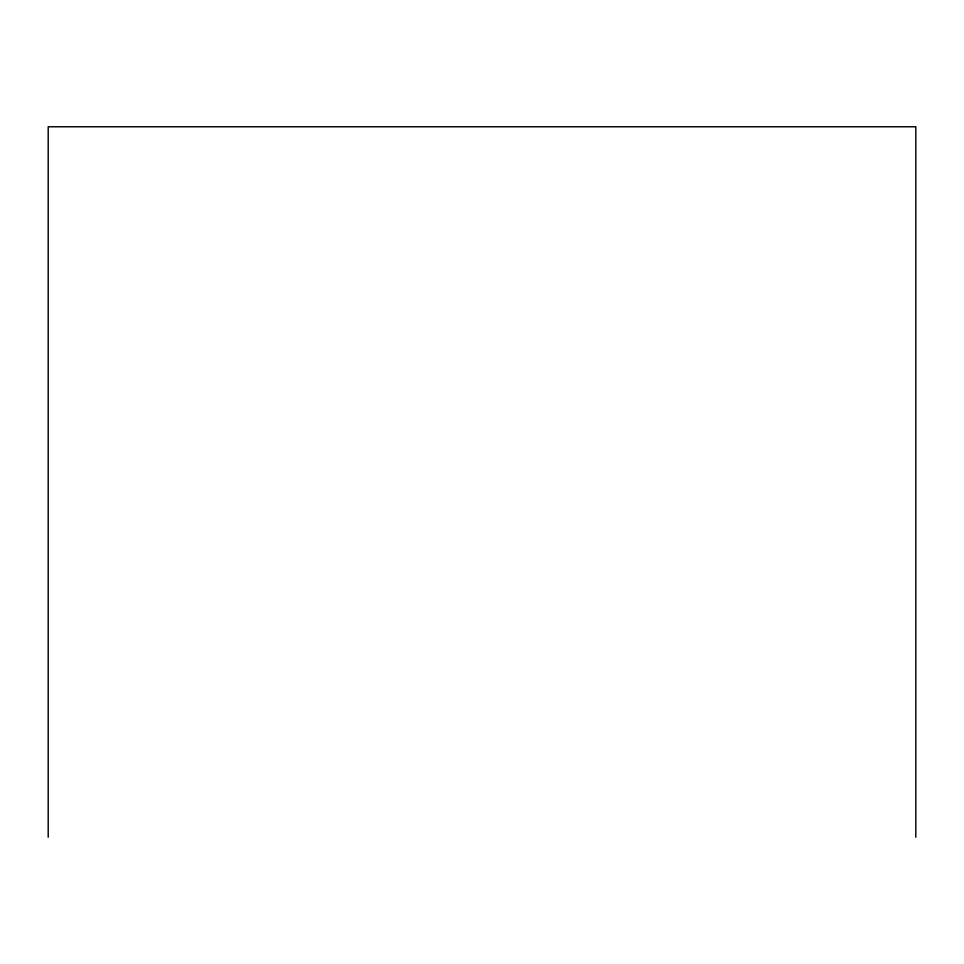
<?xml version="1.0" encoding="UTF-8"?>
<svg xmlns="http://www.w3.org/2000/svg" width="964" height="964" viewBox="0 0 964 964"><rect width="100%" height="100%" fill="white"/><g stroke="black" fill="none" stroke-linecap="round" stroke-linejoin="round"><path stroke-width="1.45" d="M915.8 837.234L915.8 126.766L48.2 126.766L48.2 837.234"/></g></svg>
